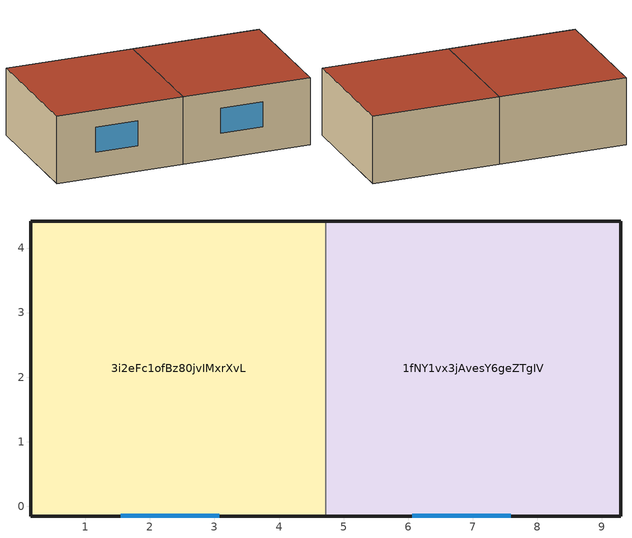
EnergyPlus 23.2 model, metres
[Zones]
1fNY1vx3jAvesY6geZTgIV
 floor ground (FLOORSLAB): 9.3,4.42 9.3,-0.15 4.72,-0.15 4.72,4.42 z0
 wall outside (EXTERIOR): 4.72,-0.15 9.3,-0.15 9.3,4.42 4.72,4.42 z0:2.44
 wall to 3i2eFc1ofBz80jvIMxrXvL (INTERIOR): 4.72,4.42 4.72,-0.15 z0:2.44
 window (DOUBLE PANE WINDOW): 6.07,-0.15 7.59,-0.15 z0.91:1.83
 roof outside (ROOFSLAB): 4.72,4.42 4.72,-0.15 9.3,-0.15 9.3,4.42 z2.44
3i2eFc1ofBz80jvIMxrXvL
 floor ground (FLOORSLAB): 4.72,-0.15 0.15,-0.15 0.15,4.42 4.72,4.42 z0
 wall outside (EXTERIOR): 4.72,4.42 0.15,4.42 0.15,-0.15 4.72,-0.15 z0:2.44
 window (DOUBLE PANE WINDOW): 1.55,-0.15 3.07,-0.15 z0.91:1.83
 roof outside (ROOFSLAB): 4.72,4.42 0.15,4.42 0.15,-0.15 4.72,-0.15 z2.44
[Building]
Bldg0: Loads convergence tolerance value=0.04; Maximum number of warmup days=25; Minimum number of warmup days=6; North axis=0; Solar distribution=MinimalShadowing; Temperature convergence tolerance value=0.4; Terrain=Suburbs
[Site:GroundTemperature:BuildingSurface]
18, 18, 18, 18, 18, 18, 18, 18, 18, 18, 18, 18
[Site:Location]
Chicago: Elevation=186; Latitude=42; Longitude=-88; Time zone=-6
[SizingPeriod:DesignDay] Day of month=21; Daylight saving time indicator=No; Humidity condition type=WetBulb; Rain indicator=No; Snow indicator=No; Solar model indicator=ASHRAEClearSky
Name | Barometric pressure | Daily dry bulb temperature range | Day type | Maximum dry bulb temperature | Month | Sky clearness | Wetbulb or dewpoint at maximum dry bulb | Wind direction | Wind speed
Chicago ILLINOIS SUMMER | 99433.54 | 10.88889 | SummerDesignDay | 32.77778 | 7 | 0.98 | 23.33333 | 213 | 3.8
Chicago ILLINOIS WINTER | 99782.25 | 0 | WinterDesignDay | -21.1111 | 1 | 0.5 | -21.1111 | 326 | 11.6
[Construction]
DOUBLE PANE WINDOW: GLASS - CLEAR SHEET 1 / 8 IN, AirGap - AIRSPACE RESISTANCE, GLASS - CLEAR SHEET 1 / 8 IN
EXTERIOR: A3 - STEEL SIDING, CB52 - 6 IN MW CONCRETE / PERLITE CBLK, BOARD INSULATION, GP02 Gyps or Plast Brd 5/8 in
FLOORSLAB: BOARD INSULATION, C13 - 6 IN HW CONCRETE, CLAY TILE 2 CELL - 10 IN
INTERIOR: GP02 Gyps or Plast Brd 5/8 in, CB52 - 6 IN MW CONCRETE / PERLITE CBLK, GP02 Gyps or Plast Brd 5/8 in
ROOFSLAB: BOARD INSULATION, C5 - 4 IN HW CONCRETE
[Material] Thermal absorptance=0.9
Name | Conductivity | Density | Roughness | Solar absorptance | Specific heat | Thickness | Visible absorptance
A3 - STEEL SIDING | 44.96 | 7688.86 | Smooth | 0.2 | 410 | 0.0015 | 0.2
C5 - 4 IN HW CONCRETE | 1.729577 | 2242.585 | MediumRough | 0.65 | 836.8 | 0.101498 | 0.65
C13 - 6 IN HW CONCRETE | 1.72 | 2242.58 | MediumRough | 0.65 | 830 | 0.15 | 0.65
CB52 - 6 IN MW CONCRETE / PERLITE CBLK | 0.39 | 1345.55 | MediumRough | 0.2 | 830 | 0.15 | 0.2
CLAY TILE 2 CELL - 10 IN | 0.63 | 1121.29 | Smooth | 0.63 | 830 | 0.25 | 0.63
GP02 Gyps or Plast Brd 5/8 in | 0.16 | 801 | MediumSmooth | 0.75 | 837 | 0.0159 | 0.75
[Material:NoMass]
BOARD INSULATION: Roughness=Rough; Solar absorptance=0.75; Thermal absorptance=0.9; Thermal resistance=0.17; Visible absorptance=0.75
[WindowMaterial:Gas]
AirGap - AIRSPACE RESISTANCE: Gas type=Air; Thickness=0.0125
[WindowMaterial:Glazing]
GLASS - CLEAR SHEET 1 / 8 IN: Back side infrared hemispherical emissivity=0.84; Back side solar reflectance at normal incidence=0.075; Back side visible reflectance at normal incidence=0.081; Conductivity=0.9; Front side infrared hemispherical emissivity=0.84; Front side solar reflectance at normal incidence=0.075; Front side visible reflectance at normal incidence=0.081; Infrared transmittance at normal incidence=0; Optical data type=SpectralAverage; Solar transmittance at normal incidence=0.85; Thickness=0.003; Visible transmittance at normal incidence=0.901
[Daylighting:Controls] Fraction of lights controlled by reference point 1=0.5; Illuminance setpoint at reference point 1=500; Fraction of lights controlled by reference point 2=0.5; Illuminance setpoint at reference point 2=500; Lighting control type=Continuous; Minimum input power fraction for continuous or continuousoff dimming control=0.3; Minimum light output fraction for continuous or continuousoff dimming control=0.2; Probability lighting will be reset when needed in manual stepped control=1
Name | Daylighting reference point name 1 | Daylighting reference point name 2 | Daylighting method | Glare calculation azimuth angle of view direction clockwise from zone y axis | Glare calculation daylighting reference point | Maximum allowable discomfort glare index | Zone or space | Delight gridding resolution
1fNY1vx3jAvesY6geZTgIV_DaylCtrl | 1fNY1vx3jAvesY6geZTgIV_DaylRefPt1 | 1fNY1vx3jAvesY6geZTgIV_DaylRefPt2 | SplitFlux | 180 | 1fNY1vx3jAvesY6geZTgIV_DaylRefPt1 | 50 | 1fNY1vx3jAvesY6geZTgIV
DElight Zone | RefPt 1 | RefPt 2 | DElight | 0 |  |  | 3i2eFc1ofBz80jvIMxrXvL | 0.5
[Lights] Design level calculation method=LightingLevel; End use subcategory=GeneralLights; Fraction radiant=0.2; Fraction replaceable=1; Fraction visible=0.2; Lighting level=1464.375; Return air fraction=0; Schedule=BLDG Sch   3
Name | Zone or zonelist or space or spacelist
1fNY1vx3jAvesY6geZTgIV Lights 1 | 1fNY1vx3jAvesY6geZTgIV
3i2eFc1ofBz80jvIMxrXvL Lights 1 | 3i2eFc1ofBz80jvIMxrXvL
[ThermostatSetpoint:SingleCooling]
Cooling Setpoint with SB: Setpoint temperature schedule=Cooling Setpoints
[ThermostatSetpoint:SingleHeating]
Heating Setpoint with SB: Setpoint temperature schedule=Heating Setpoints
[Zone] Ceiling height=2.4384; Multiplier=1; Type=1; Volume=Autocalculate
1fNY1vx3jAvesY6geZTgIV; 3i2eFc1ofBz80jvIMxrXvL
[ZoneControl:Thermostat] Control 1=Heating Setpoint with SB; Control 2=Cooling Setpoint with SB; Control type schedule=Zone Control Type Sched
Name | Zone or zonelist
DElight Zone Thermostat | 3i2eFc1ofBz80jvIMxrXvL
Detailed Zone Thermostat | 1fNY1vx3jAvesY6geZTgIV
[Zone equipment]
1fNY1vx3jAvesY6geZTgIV: Zone1Air
3i2eFc1ofBz80jvIMxrXvL: Zone2Air
[ZoneHVAC:IdealLoadsAirSystem] Cooling limit=NoLimit; Dehumidification control type=ConstantSupplyHumidityRatio; Heating limit=NoLimit; Humidification control type=ConstantSupplyHumidityRatio; Maximum cooling air flow rate=Autosize; Maximum heating air flow rate=Autosize; Maximum heating supply air humidity ratio=0.015; Maximum heating supply air temperature=50; Minimum cooling supply air humidity ratio=0.009; Minimum cooling supply air temperature=13
Zone1Air; Zone2Air
[Schedule:Compact]
BLDG Sch   3: Through: 12/31, For: Weekdays, Until:  6:00, 0.05, Until:  7:00, 0.2, Until: 17:00, 1, Until: 24:00, 0.05, For: Weekends Holidays, Until: 24:00, 0.05, For: AllOtherDays, Until: 24:00, 0.05
Cooling Setpoints: Through: 12/31, For: AllDays, Until:  7:00, 30, Until: 20:00, 23, Until: 24:00, 30
Heating Setpoints: Through: 12/31, For: AllDays, Until:  7:00, 15, Until: 17:00, 20, Until: 24:00, 15
Zone Control Type Sched: Through: 3/31, For: AllDays, Until: 24:00, 1, Through: 9/30, For: AllDays, Until: 24:00, 2, Through: 12/31, For: AllDays, Until: 24:00, 1
